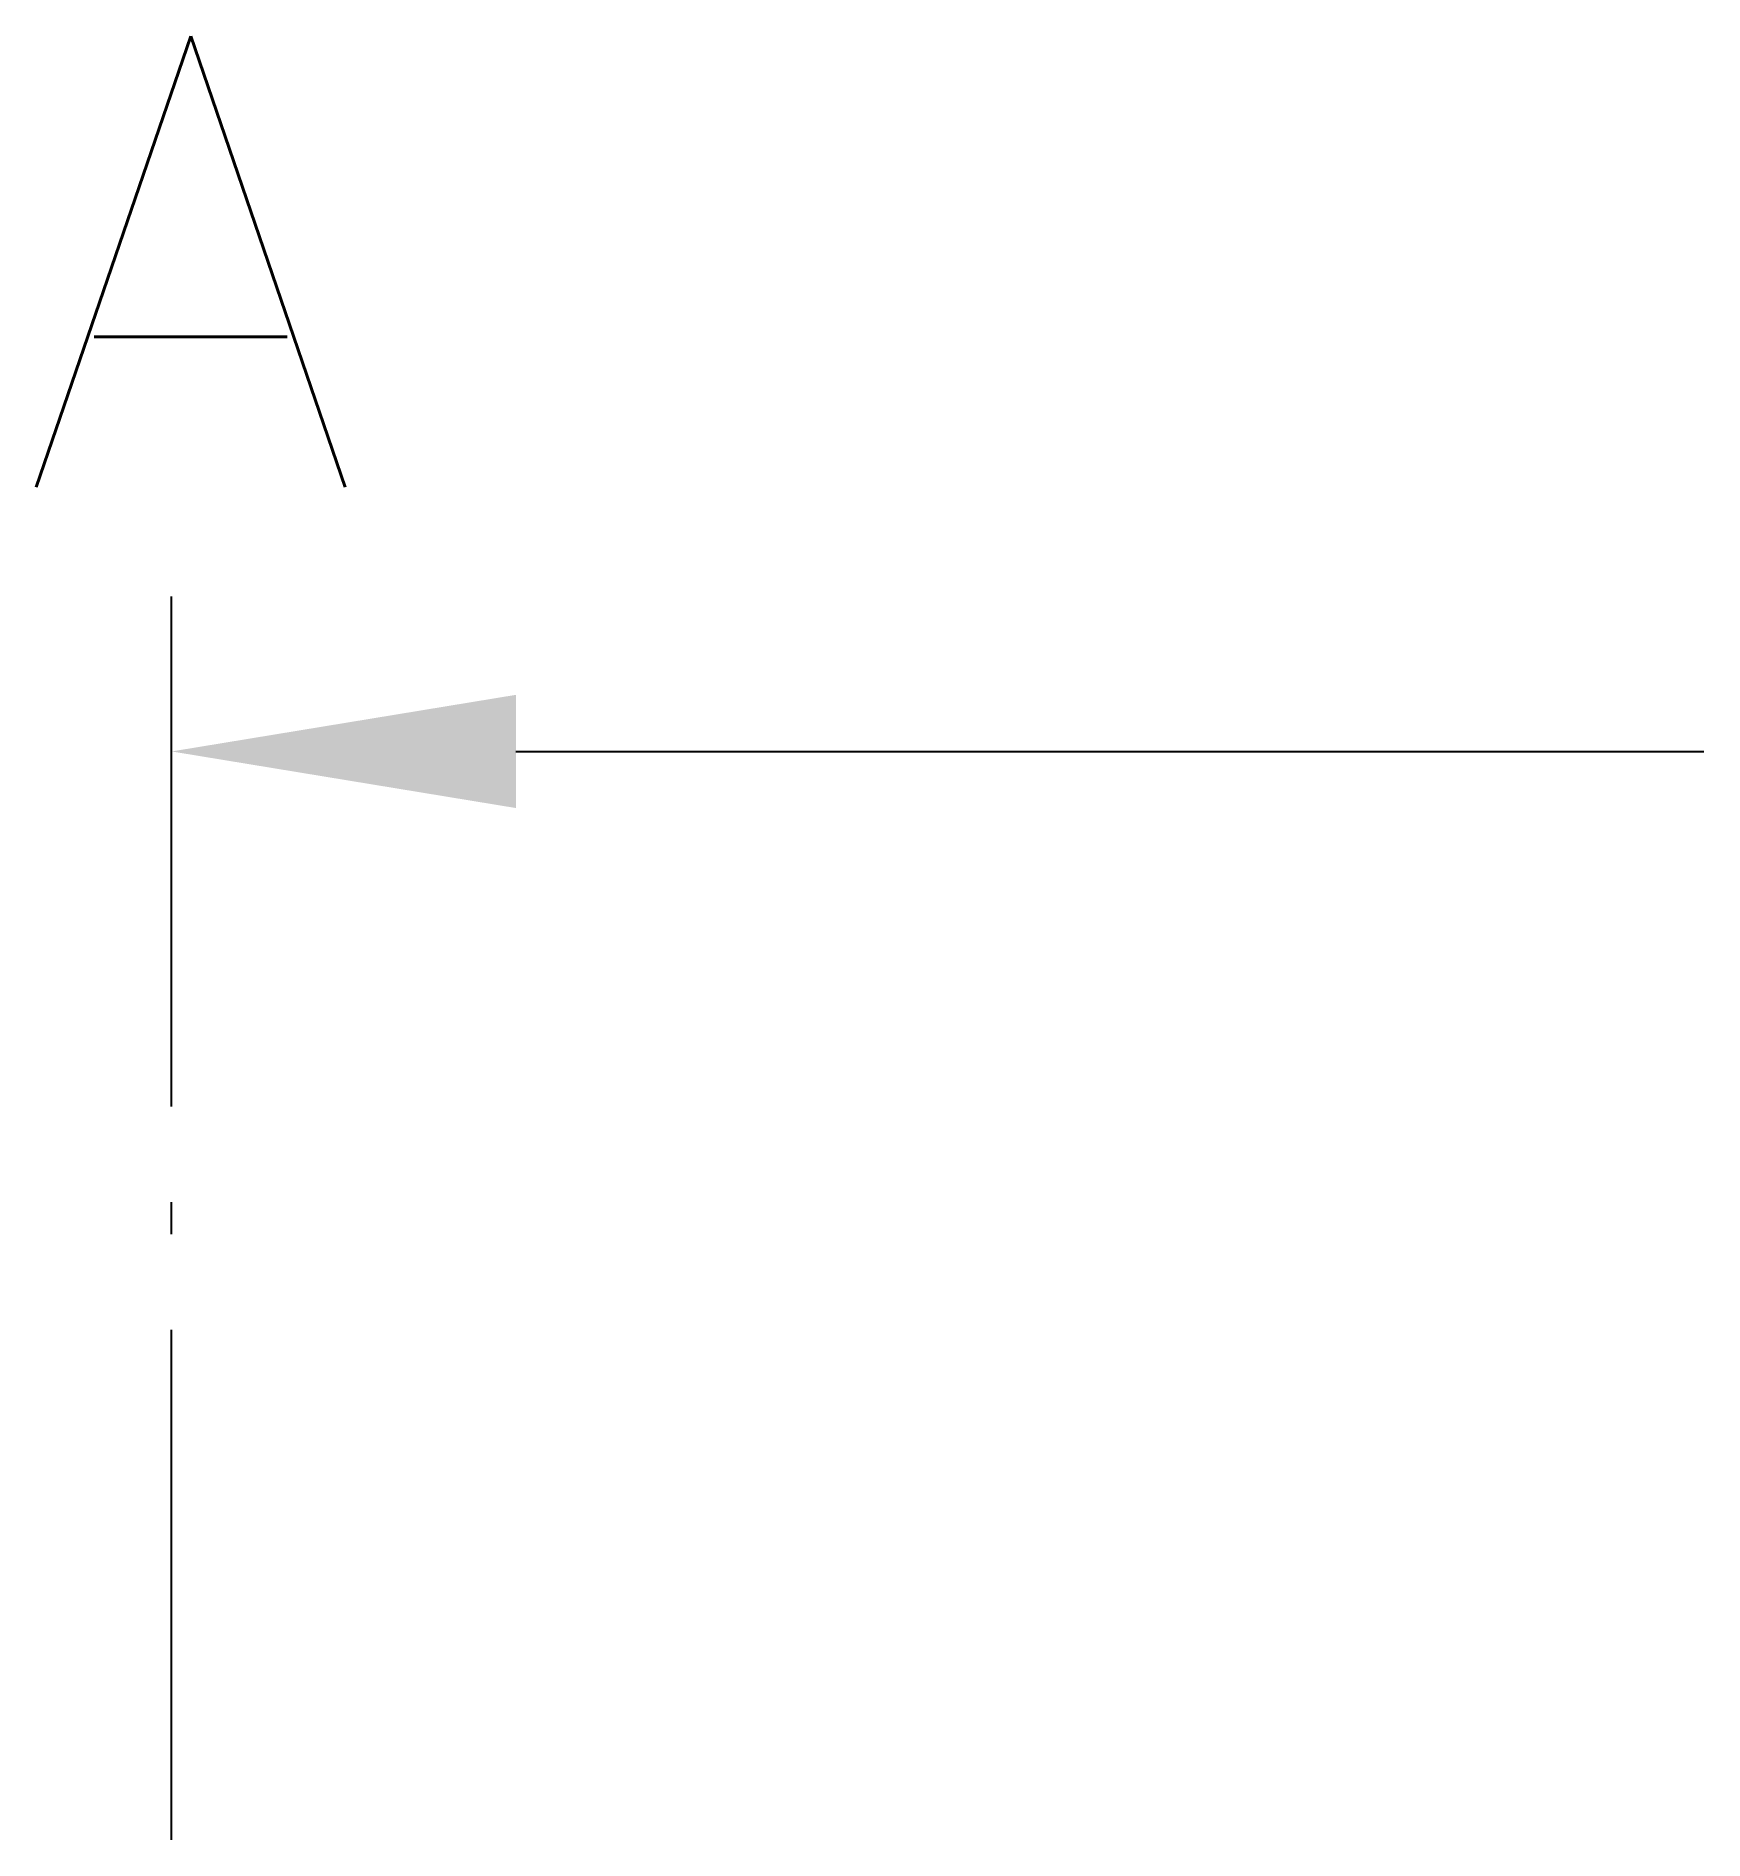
# Model space of a CAD drawing. Header units: millimetres. Extents: x -1.1 to 12, y 0 to 14.1.
import ezdxf
from ezdxf import colors
from ezdxf.entities.mleader import LeaderData, LeaderLine
from ezdxf.math import Vec2, Vec3

# ---------------------------------------------------------------- set-up
doc = ezdxf.new("R2010")
doc.units = ezdxf.units.MM
doc.header["$LTSCALE"] = 0.5
doc.layers.add('31-SYMBOLE', color=31, linetype='Continuous', lineweight=25, plot=False)
doc.styles.get("Standard").update_dxf_attribs({"font": 'simplex.shx', "width": 0.85, "oblique": 15})

msp = doc.modelspace()

# ---------------------------------------------------------------- linework, layer by layer
at = {"layer": '31-SYMBOLE'}
for p, q in [((0, 5.75), (0, 9.75)), ((0, 4.75), (0, 5)), ((0, 0), (0, 4))]:
    msp.add_line(p, q, dxfattribs=at)

# ---------------------------------------------------------------- texts
msp.add_attdef('A', (-1.214, 10.607), '', height=3.535, dxfattribs=at)

# ---------------------------------------------------------------- leaders
ml = msp.add_multileader_mtext('Standard', dxfattribs=at)
ml.set_content('', color=256)
ml.set_leader_properties()
ml.build(insert=Vec2(0, 0))
ml.multileader.update_dxf_attribs({"text_right_attachment_type": 6, "dogleg_length": 0.36, "arrow_head_size": 2.7, "scale": 15})
ctx = ml.context
ctx.base_point, ctx.scale, ctx.char_height, ctx.arrow_head_size, ctx.landing_gap_size, ctx.plane_origin, ctx.plane_x_axis, ctx.plane_y_axis = Vec3(13.365, 7.184), 15, 2.7, 2.7, 1.35, Vec3(0, 8.534), Vec3(-1, 0), Vec3(0, -1)
ctx.right_attachment, ctx.text_align_type = 6, 2
notes = []
notes.append((ctx, [(0, (1, 1, 0), (6.797, 8.534), (1, 0), 3.868, [(0, [(0, 8.534)], 0, [])])]))
ctx.mtext.insert, ctx.mtext.text_direction, ctx.mtext.rotation, ctx.mtext.alignment, ctx.mtext.flow_direction = Vec3(12.015, 5.834), Vec3(-1, 0), 3.141593, 3, 5
for ctx, leaders in notes:
    for number, flags, end, landing, length, lines in leaders:
        leader = LeaderData()
        leader.index, (leader.has_last_leader_line, leader.has_dogleg_vector, leader.attachment_direction) = number, flags
        leader.last_leader_point, leader.dogleg_vector, leader.dogleg_length = Vec3(end), Vec3(landing), length
        for number, points, colour, breaks in lines:
            line = LeaderLine()
            line.index, line.vertices, line.color, line.breaks = number, Vec3.list(points), colors.encode_raw_color(colour), breaks
            leader.lines.append(line)
        ctx.leaders.append(leader)

doc.saveas('drawing.dxf')
